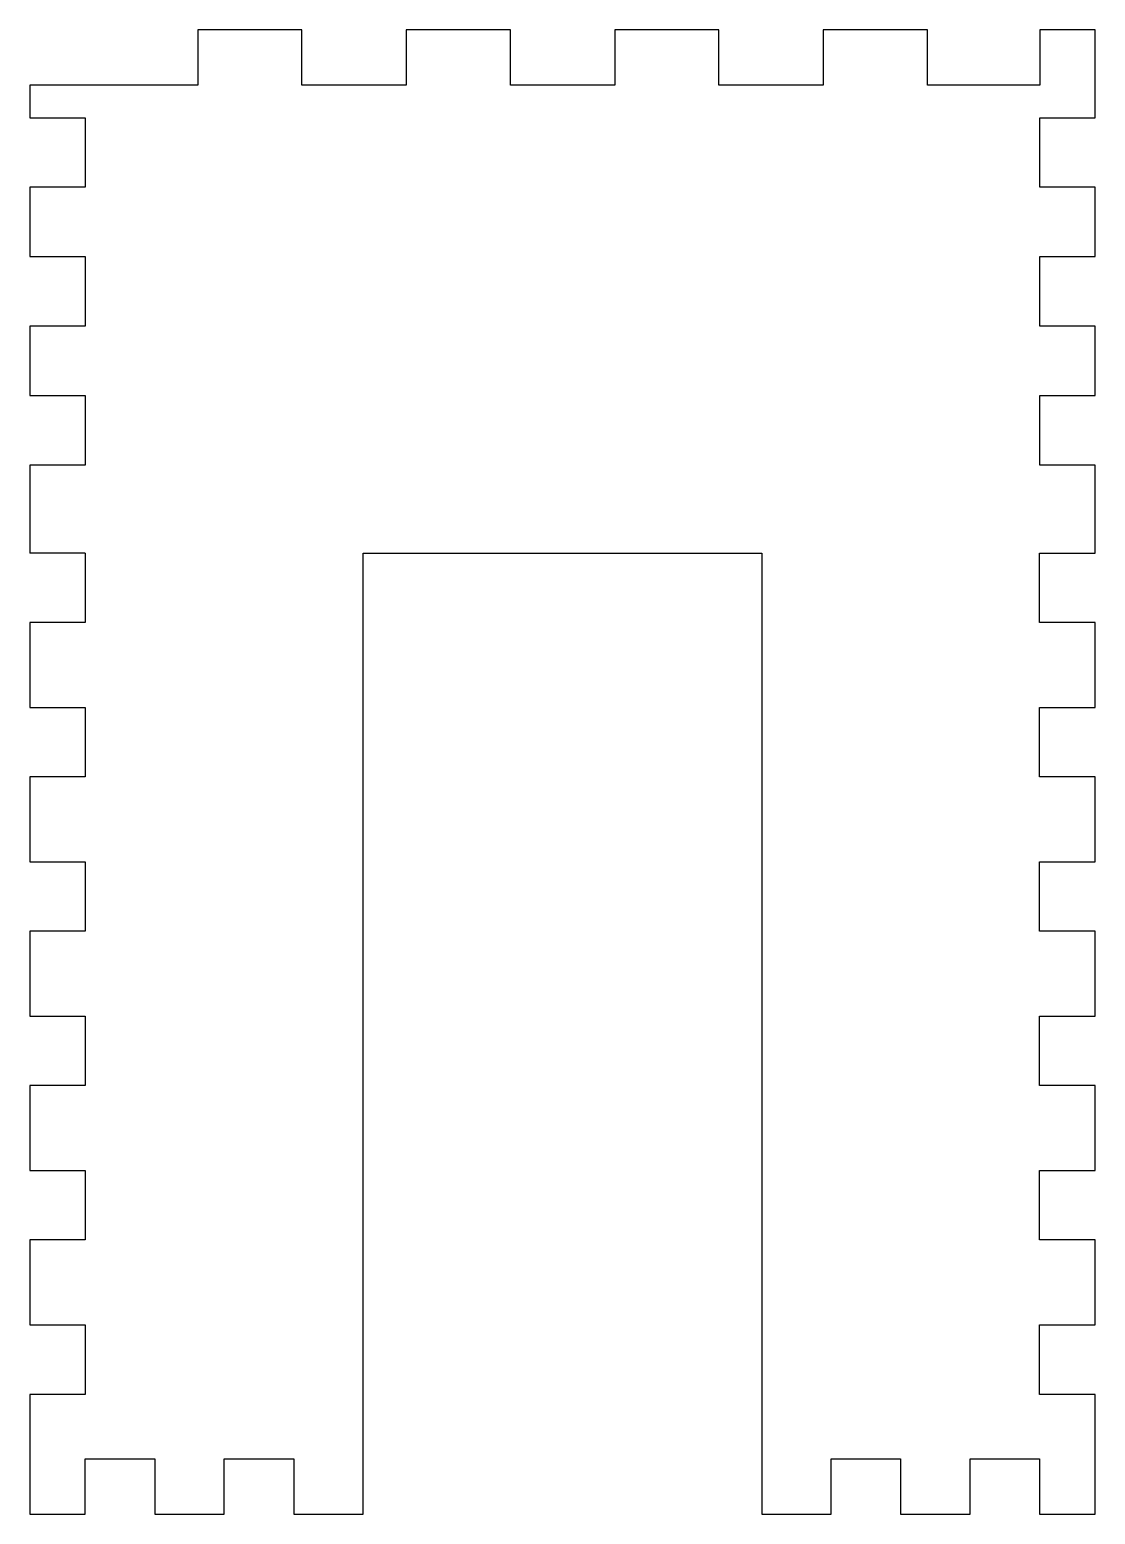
# Model space of a CAD drawing. Header units: millimetres. Extents: x -57 to 58, y 486 to 646.
import ezdxf

# ---------------------------------------------------------------- set-up
doc = ezdxf.new("R2010")
doc.units = ezdxf.units.MM
doc.layers.get('0').update_dxf_attribs({"linetype": 'CONTINUOUS'})

msp = doc.modelspace()

# ---------------------------------------------------------------- linework, layer by layer
for p, q in [((-28.12, 646.38), (-39.37, 646.38)), ((-39.37, 646.38), (-39.37, 640.38)), ((-28.12, 640.38), (-28.12, 646.38)), ((-5.62, 646.38), (-16.87, 646.38)), ((-16.87, 646.38), (-16.87, 640.38)), ((-5.62, 640.38), (-5.62, 646.38)), ((16.88, 646.38), (5.63, 646.38)), ((5.63, 646.38), (5.63, 640.38)), ((16.88, 640.38), (16.88, 646.38)), ((39.38, 646.38), (28.13, 646.38)), ((28.13, 646.38), (28.13, 640.38)), ((39.38, 640.38), (39.38, 646.38)), ((57.5, 646.38), (51.5, 646.38)), ((51.5, 646.38), (51.5, 640.38)), ((57.5, 636.88), (57.5, 646.38)), ((-39.37, 640.38), (-57.5, 640.38)), ((-57.5, 640.38), (-57.5, 636.88)), ((-16.87, 640.38), (-28.12, 640.38)), ((5.63, 640.38), (-5.62, 640.38)), ((28.13, 640.38), (16.88, 640.38)), ((51.5, 640.38), (39.38, 640.38)), ((-57.5, 636.88), (-51.5, 636.88)), ((-51.5, 636.88), (-51.5, 629.38)), ((51.5, 629.38), (51.5, 636.88)), ((51.5, 636.88), (57.5, 636.88)), ((-51.5, 629.38), (-57.5, 629.38)), ((-57.5, 629.38), (-57.5, 621.88)), ((57.5, 629.38), (51.5, 629.38)), ((57.5, 621.88), (57.5, 629.38)), ((-57.5, 621.88), (-51.5, 621.88)), ((-51.5, 621.88), (-51.5, 614.38)), ((51.5, 614.38), (51.5, 621.88)), ((51.5, 621.88), (57.5, 621.88)), ((-51.5, 614.38), (-57.5, 614.38)), ((-57.5, 614.38), (-57.5, 606.88)), ((57.5, 614.38), (51.5, 614.38)), ((57.5, 606.88), (57.5, 614.38)), ((-57.5, 606.88), (-51.5, 606.88)), ((-51.5, 606.88), (-51.5, 599.38)), ((51.5, 599.38), (51.5, 606.88)), ((51.5, 606.88), (57.5, 606.88)), ((-51.5, 599.38), (-57.5, 599.38)), ((-57.5, 599.38), (-57.5, 589.88)), ((57.5, 599.38), (51.5, 599.38)), ((57.5, 589.88), (57.5, 599.38)), ((-51.5, 589.88), (-57.5, 589.88)), ((-51.5, 589.88), (-51.5, 582.38)), ((-21.5, 486.1), (-21.5, 589.88)), ((-21.5, 589.88), (21.5, 589.88)), ((21.5, 589.88), (21.5, 486.1)), ((51.48, 582.38), (51.48, 589.88)), ((51.48, 589.88), (57.5, 589.88)), ((-51.5, 582.38), (-57.5, 582.38)), ((-57.5, 582.38), (-57.5, 573.22)), ((57.48, 582.38), (51.48, 582.38)), ((57.48, 573.22), (57.48, 582.38)), ((-57.5, 573.22), (-51.5, 573.22)), ((-51.5, 573.22), (-51.5, 565.72)), ((51.48, 565.72), (51.48, 573.22)), ((51.48, 573.22), (57.48, 573.22)), ((-51.5, 565.72), (-57.5, 565.72)), ((-57.5, 565.72), (-57.5, 556.55)), ((57.48, 565.72), (51.48, 565.72)), ((57.48, 556.55), (57.48, 565.72)), ((-57.5, 556.55), (-51.5, 556.55)), ((-51.5, 556.55), (-51.5, 549.05)), ((51.48, 549.05), (51.48, 556.55)), ((51.48, 556.55), (57.48, 556.55)), ((-51.5, 549.05), (-57.5, 549.05)), ((-57.5, 549.05), (-57.5, 539.88)), ((57.48, 549.05), (51.48, 549.05)), ((57.48, 539.88), (57.48, 549.05)), ((-57.5, 539.88), (-51.5, 539.88)), ((-51.5, 539.88), (-51.5, 532.38)), ((51.48, 532.38), (51.48, 539.88)), ((51.48, 539.88), (57.48, 539.88)), ((-51.5, 532.38), (-57.5, 532.38)), ((-57.5, 532.38), (-57.5, 523.22)), ((57.48, 532.38), (51.48, 532.38)), ((57.48, 523.22), (57.48, 532.38)), ((-57.5, 523.22), (-51.5, 523.22)), ((-51.5, 523.22), (-51.5, 515.72)), ((51.48, 515.72), (51.48, 523.22)), ((51.48, 523.22), (57.48, 523.22)), ((-51.5, 515.72), (-57.5, 515.72)), ((-57.5, 515.72), (-57.5, 506.55)), ((57.48, 515.72), (51.48, 515.72)), ((57.48, 506.55), (57.48, 515.72)), ((-57.5, 506.55), (-51.5, 506.55)), ((-51.5, 506.55), (-51.5, 499.05)), ((51.48, 499.05), (51.48, 506.55)), ((51.48, 506.55), (57.48, 506.55)), ((-51.5, 499.05), (-57.5, 499.05)), ((-57.5, 499.05), (-57.5, 486.1)), ((57.48, 499.05), (51.48, 499.05)), ((57.48, 486.1), (57.48, 499.05)), ((-51.5, 492.1), (-44, 492.1)), ((-51.5, 486.1), (-51.5, 492.1)), ((-44, 492.1), (-44, 486.1)), ((-36.5, 486.1), (-36.5, 492.1)), ((-36.5, 492.1), (-29, 492.1)), ((-29, 492.1), (-29, 486.1)), ((29, 486.1), (29, 492.1)), ((29, 492.1), (36.48, 492.1)), ((36.48, 492.1), (36.48, 486.1)), ((43.98, 492.1), (51.48, 492.1)), ((43.98, 486.1), (43.98, 492.1)), ((51.48, 492.1), (51.48, 486.1)), ((-57.5, 486.1), (-51.5, 486.1)), ((-44, 486.1), (-36.5, 486.1)), ((-29, 486.1), (-21.5, 486.1)), ((21.5, 486.1), (29, 486.1)), ((36.48, 486.1), (43.98, 486.1)), ((51.48, 486.1), (57.48, 486.1))]:
    msp.add_line(p, q)

doc.saveas('drawing.dxf')
